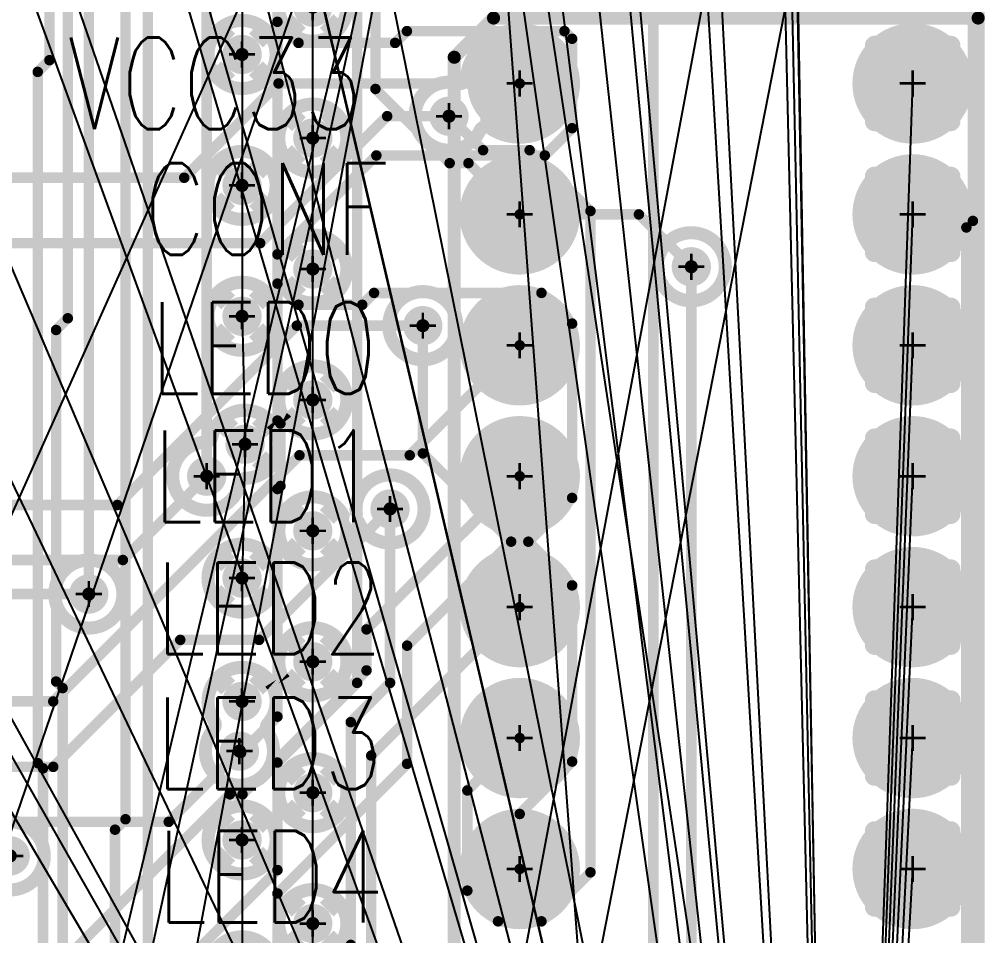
# Model space of a CAD drawing. Extents: x 17995 to 21002, y 17295 to 24095.
# Drawn here: x 19132 to 19869, y 19604 to 20304 of the extents above; entities that cross this region are included whole.
import ezdxf

# ---------------------------------------------------------------- set-up
doc = ezdxf.new("R2010")
doc.units = 0
for name, pattern in [('SIG_0', [2, 1, 1]), ('SIG_1', [2, 1, 1]), ('SIG_100', [2, 1, 1]), ('SIG_52', [2, 1, 1]), ('SIG_53', [2, 1, 1]), ('SIG_54', [2, 1, 1]), ('SIG_57', [2, 1, 1]), ('SIG_58', [2, 1, 1]), ('SIG_59', [2, 1, 1]), ('SIG_60', [2, 1, 1]), ('SIG_66', [2, 1, 1]), ('SIG_67', [2, 1, 1]), ('SIG_71', [2, 1, 1]), ('SIG_73', [2, 1, 1]), ('SIG_74', [2, 1, 1]), ('SIG_75', [2, 1, 1]), ('SIG_81', [2, 1, 1]), ('SIG_82', [2, 1, 1]), ('SIG_83', [2, 1, 1]), ('SIG_85', [2, 1, 1]), ('SIG_86', [2, 1, 1]), ('SIG_87', [2, 1, 1])]:
    doc.linetypes.add(name, pattern=pattern)
for name, color, linetype in [('DRIL_PLTE_THRU_01', 176, 'CONTINUOUS'), ('DRIL_PLTE_THRU_02', 96, 'CONTINUOUS'), ('DRIL_PLTE_THRU_04', 16, 'CONTINUOUS'), ('DRIL_SYMBOL', 183, 'CONTINUOUS'), ('LINK_00', 254, 'CONTINUOUS'), ('PADS_BOT', 1, 'CONTINUOUS'), ('PADS_INNER', 5, 'CONTINUOUS'), ('PADS_TOP', 5, 'CONTINUOUS'), ('PADS_XR_25', 253, 'CONTINUOUS'), ('PART_TOP_2DLINE_26', 254, 'CONTINUOUS'), ('POUR_PADTHERM_02', 3, 'CONTINUOUS'), ('POUR_VIATHERM_02', 3, 'CONTINUOUS'), ('POUR_VOID_02', 3, 'CONTINUOUS'), ('TEXT_26', 254, 'CONTINUOUS'), ('TRACE_01', 5, 'CONTINUOUS'), ('TRACE_04', 1, 'CONTINUOUS'), ('VIAPTS', 254, 'CONTINUOUS')]:
    doc.layers.add(name, color=color, linetype=linetype)
doc.styles.add('W10', font='simplex', dxfattribs={"width": 0.75})

# ---------------------------------------------------------------- blocks, each defined once
blk = doc.blocks.new('POUR_VOID_545')
at = {"layer": 'POUR_VOID_02', "const_width": 10}
blk.add_lwpolyline([(1099, 1665, 1), (1151, 1665, 1)], format="xyb", close=True, dxfattribs=at)
blk = doc.blocks.new('POUR_VOID_540')
at = {"layer": 'POUR_VOID_02', "const_width": 10}
blk.add_lwpolyline([(1159, 1865, 1), (1211, 1865, 1)], format="xyb", close=True, dxfattribs=at)
blk = doc.blocks.new('POUR_VOID_528')
at = {"layer": 'POUR_VOID_02', "const_width": 10}
blk.add_lwpolyline([(1276, 2277.16, 1), (1328, 2277.16, 1)], format="xyb", close=True, dxfattribs=at)
blk = doc.blocks.new('POUR_VOID_527')
at = {"layer": 'POUR_VOID_02', "const_width": 10}
blk.add_lwpolyline([(1276, 2177.16, 1), (1328, 2177.16, 1)], format="xyb", close=True, dxfattribs=at)
blk = doc.blocks.new('POUR_VOID_526')
at = {"layer": 'POUR_VOID_02', "const_width": 10}
blk.add_lwpolyline([(1276, 2077.16, 1), (1328, 2077.16, 1)], format="xyb", close=True, dxfattribs=at)
blk = doc.blocks.new('POUR_VOID_523')
at = {"layer": 'POUR_VOID_02', "const_width": 10}
blk.add_lwpolyline([(1330, 2313.29, 1), (1382, 2313.29, 1)], format="xyb", close=True, dxfattribs=at)
blk = doc.blocks.new('POUR_VOID_522')
at = {"layer": 'POUR_VOID_02', "const_width": 10}
blk.add_lwpolyline([(1330, 2213.29, 1), (1382, 2213.29, 1)], format="xyb", close=True, dxfattribs=at)
blk = doc.blocks.new('POUR_VOID_521')
at = {"layer": 'POUR_VOID_02', "const_width": 10}
blk.add_lwpolyline([(1330, 2113.29, 1), (1382, 2113.29, 1)], format="xyb", close=True, dxfattribs=at)
blk = doc.blocks.new('POUR_VOID_520')
at = {"layer": 'POUR_VOID_02', "const_width": 10}
blk.add_lwpolyline([(1335.46, 1997.34, 0.11115), (1333.77, 1998.74, 0.111149), (1333.17, 2000.85, -24.764098)], format="xyb", close=True, dxfattribs=at)
blk = doc.blocks.new('POUR_VOID_519')
at = {"layer": 'POUR_VOID_02', "const_width": 10}
blk.add_lwpolyline([(1305.14, 1953.46, 0.344129), (1300.42, 1949.52, -2.049381), (1274.15, 1980.99, 0.344129), (1278.87, 1984.93, -0.637094), (1324.83, 1995.39, 0.11115), (1326.52, 1994, 0.111149), (1327.12, 1991.89, -0.558342)], format="xyb", close=True, dxfattribs=at)
blk = doc.blocks.new('POUR_VOID_518')
at = {"layer": 'POUR_VOID_02', "const_width": 10}
blk.add_lwpolyline([(1276, 1877.16, 1), (1328, 1877.16, 1)], format="xyb", close=True, dxfattribs=at)
blk = doc.blocks.new('POUR_VOID_517')
at = {"layer": 'POUR_VOID_02', "const_width": 10}
blk.add_lwpolyline([(1321.66, 1765.99, 0.180261), (1320.44, 1762.71, 0.153235), (1321.34, 1759.86, -2.044006), (1280.34, 1762.01, 0.180261), (1281.56, 1765.29, 0.153235), (1280.66, 1768.14, -1.022568), (1323.98, 1796.89, 0.069674), (1324.88, 1795.83, 0.069677), (1325.31, 1794.52, -0.301736)], format="xyb", close=True, dxfattribs=at)
blk = doc.blocks.new('POUR_VOID_516')
at = {"layer": 'POUR_VOID_02', "const_width": 10}
blk.add_lwpolyline([(1276, 1677.16, 1), (1328, 1677.16, 1)], format="xyb", close=True, dxfattribs=at)
blk = doc.blocks.new('POUR_VOID_515')
at = {"layer": 'POUR_VOID_02', "const_width": 10}
blk.add_lwpolyline([(1383.57, 1921.1, 0.25772), (1381.79, 1916.6, -0.03195), (1382, 1913.29, -9.393841), (1379.7, 1923.99, 0.257718)], format="xyb", close=True, dxfattribs=at)
blk = doc.blocks.new('POUR_VOID_514')
at = {"layer": 'POUR_VOID_02', "const_width": 10}
blk.add_lwpolyline([(1334.02, 1799.4, 0.069674), (1333.12, 1800.46, 0.069677), (1332.69, 1801.78, -38.16952)], format="xyb", close=True, dxfattribs=at)
blk = doc.blocks.new('POUR_VOID_513')
at = {"layer": 'POUR_VOID_02', "const_width": 10}
blk.add_lwpolyline([(1330, 1713.29, 1), (1382, 1713.29, 1)], format="xyb", close=True, dxfattribs=at)
blk = doc.blocks.new('POUR_VOID_512')
at = {"layer": 'POUR_VOID_02', "const_width": 10}
blk.add_lwpolyline([(1367.65, 1590.05, 0.26266), (1364.91, 1585.97, 0.262661), (1360.29, 1587.65, -13.353372)], format="xyb", close=True, dxfattribs=at)
blk = doc.blocks.new('POUR_VOID_482')
at = {"layer": 'POUR_VOID_02', "const_width": 10}
blk.add_lwpolyline([(1490.94, 2221.1, 0.462925), (1483.59, 2219.07, -2.158963), (1466.93, 2255.06, 0.462926), (1473.23, 2259.35, -3.614238)], format="xyb", close=True, dxfattribs=at)
blk = doc.blocks.new('POUR_VOID_481')
at = {"layer": 'POUR_VOID_02', "const_width": 10}
blk.add_lwpolyline([(1473, 2155, 1), (1555, 2155, 1)], format="xyb", close=True, dxfattribs=at)
blk = doc.blocks.new('POUR_VOID_480')
at = {"layer": 'POUR_VOID_02', "const_width": 10}
blk.add_lwpolyline([(1391.3, 1919.3, 0.257718), (1387.43, 1922.19, 0.25772), (1389.21, 1926.69, -0.03195), (1389, 1930, -9.393841)], format="xyb", close=True, dxfattribs=at)
blk = doc.blocks.new('POUR_VOID_479')
at = {"layer": 'POUR_VOID_02', "const_width": 10}
blk.add_lwpolyline([(1401, 1555), (1401, 1555, -0.32568), (1382.97, 1530.25, 0.325682), (1379.5, 1525.49, 0.101469), (1379.9, 1523.52, -0.39672), (1367.65, 1490.05, 0.26266), (1364.91, 1485.97, 0.262661), (1360.29, 1487.65, -0.500264), (1330.18, 1516.38, 0.029767), (1330.22, 1516.97), (1330.22, 1516.97, 0.729486), (1321.15, 1519.88, -0.127171), (1311.17, 1511.52, 0.289338), (1308.32, 1507.01, 0.33626), (1311.97, 1502.19, -1.526777), (1281.84, 1465.26, 0.547418), (1273.45, 1466.05, -0.689391), (1227.01, 1480.37, 0.321957), (1223.31, 1484.88, -1.949659), (1255.95, 1511.68, 0.321957), (1259.65, 1507.17, -0.211851), (1276.07, 1493.94, 0.547418), (1284.46, 1493.16, -0.11648), (1293.78, 1500.64, 0.289338), (1296.63, 1505.15, 0.33626), (1292.98, 1509.96, -0.577118), (1281.81, 1553.58, 0.201713), (1283.32, 1557.16, 0.177157), (1282.14, 1560.38, -2.294418), (1320.19, 1558.58, 0.201713), (1318.68, 1555, 0.177157), (1319.86, 1551.78, -0.208025), (1325.82, 1531.91, 0.029767), (1325.78, 1531.32), (1325.78, 1531.32, 0.729486), (1334.85, 1528.41, -0.161062), (1348.03, 1538.04, 0.325682), (1351.5, 1542.8, 0.101469), (1351.1, 1544.77, -0.39672), (1363.35, 1578.24, 0.26266), (1366.09, 1582.32, 0.262661), (1370.71, 1580.64, -0.463591)], format="xyb", close=True, dxfattribs=at)
blk = doc.blocks.new('POUR_VOID_453')
at = {"layer": 'POUR_VOID_02', "const_width": 10}
blk.add_lwpolyline([(1473, 2055), (1473, 2055, -0.009602), (1473.03, 2056.57, 0.009604), (1473.03, 2056.77, 0.800651), (1463.51, 2058.9, -8.256882), (1465.98, 2071.07, 0.816534), (1475.65, 2069.5, -11.032629)], format="xyb", close=True, dxfattribs=at)
blk = doc.blocks.new('POUR_VOID_452')
at = {"layer": 'POUR_VOID_02', "const_width": 10}
blk.add_lwpolyline([(1473, 1955, 1), (1555, 1955, 1)], format="xyb", close=True, dxfattribs=at)
blk = doc.blocks.new('POUR_VOID_451')
at = {"layer": 'POUR_VOID_02', "const_width": 10}
blk.add_lwpolyline([(1473, 1855, 1), (1555, 1855, 1)], format="xyb", close=True, dxfattribs=at)
blk = doc.blocks.new('POUR_VOID_450')
at = {"layer": 'POUR_VOID_02', "const_width": 10}
blk.add_lwpolyline([(1473, 1755, 1), (1555, 1755, 1)], format="xyb", close=True, dxfattribs=at)
blk = doc.blocks.new('POUR_VOID_449')
at = {"layer": 'POUR_VOID_02', "const_width": 10}
blk.add_lwpolyline([(1473, 1655, 1), (1555, 1655, 1)], format="xyb", close=True, dxfattribs=at)
blk = doc.blocks.new('POUR_VOID_427')
at = {"layer": 'POUR_VOID_02', "const_width": 10}
blk.add_lwpolyline([(1619, 2115, 1), (1671, 2115, 1)], format="xyb", close=True, dxfattribs=at)
blk = doc.blocks.new('POUR_VOID_419')
at = {"layer": 'POUR_VOID_02', "const_width": 10}
blk.add_lwpolyline([(1773, 2255, 1), (1855, 2255, 1)], format="xyb", close=True, dxfattribs=at)
blk = doc.blocks.new('POUR_VOID_418')
at = {"layer": 'POUR_VOID_02', "const_width": 10}
blk.add_lwpolyline([(1773, 2155, 1), (1855, 2155, 1)], format="xyb", close=True, dxfattribs=at)
blk = doc.blocks.new('POUR_VOID_417')
at = {"layer": 'POUR_VOID_02', "const_width": 10}
blk.add_lwpolyline([(1773, 2055, 1), (1855, 2055, 1)], format="xyb", close=True, dxfattribs=at)
blk = doc.blocks.new('POUR_VOID_416')
at = {"layer": 'POUR_VOID_02', "const_width": 10}
blk.add_lwpolyline([(1773, 1955, 1), (1855, 1955, 1)], format="xyb", close=True, dxfattribs=at)
blk = doc.blocks.new('POUR_VOID_415')
at = {"layer": 'POUR_VOID_02', "const_width": 10}
blk.add_lwpolyline([(1773, 1855, 1), (1855, 1855, 1)], format="xyb", close=True, dxfattribs=at)
blk = doc.blocks.new('POUR_VOID_414')
at = {"layer": 'POUR_VOID_02', "const_width": 10}
blk.add_lwpolyline([(1773, 1755, 1), (1855, 1755, 1)], format="xyb", close=True, dxfattribs=at)
blk = doc.blocks.new('POUR_VOID_413')
at = {"layer": 'POUR_VOID_02', "const_width": 10}
blk.add_lwpolyline([(1773, 1655, 1), (1855, 1655, 1)], format="xyb", close=True, dxfattribs=at)
blk = doc.blocks.new('POUR_OUTLINE_404')
for name in ['POUR_VOID_523', 'POUR_VOID_528', 'POUR_VOID_482', 'POUR_VOID_419', 'POUR_VOID_522', 'POUR_VOID_527', 'POUR_VOID_481', 'POUR_VOID_418', 'POUR_VOID_427', 'POUR_VOID_521', 'POUR_VOID_526', 'POUR_VOID_453', 'POUR_VOID_417', 'POUR_VOID_520', 'POUR_VOID_519', 'POUR_VOID_452', 'POUR_VOID_416', 'POUR_VOID_480', 'POUR_VOID_515', 'POUR_VOID_518', 'POUR_VOID_540', 'POUR_VOID_451', 'POUR_VOID_415', 'POUR_VOID_514', 'POUR_VOID_517', 'POUR_VOID_450', 'POUR_VOID_414', 'POUR_VOID_513', 'POUR_VOID_516', 'POUR_VOID_545', 'POUR_VOID_449', 'POUR_VOID_413', 'POUR_VOID_512', 'POUR_VOID_479']:
    blk.add_blockref(name, (0, 0))
blk = doc.blocks.new('POUR_VIATHERM_741')
at = {"layer": 'POUR_VIATHERM_02', "const_width": 15}
for points in [[(1337.62, 2331.68), (1345.39, 2323.9)], [(1374.38, 2331.68), (1366.61, 2323.9)], [(1337.62, 2294.91), (1345.39, 2302.68)], [(1374.38, 2294.91), (1366.61, 2302.68)]]:
    blk.add_lwpolyline(points, dxfattribs=at)
blk = doc.blocks.new('POUR_VIATHERM_742')
at = {"layer": 'POUR_VIATHERM_02', "const_width": 15}
for points in [[(1337.62, 2231.68), (1345.39, 2223.9)], [(1374.38, 2231.68), (1366.61, 2223.9)], [(1337.62, 2194.91), (1345.39, 2202.68)], [(1374.38, 2194.91), (1366.61, 2202.68)]]:
    blk.add_lwpolyline(points, dxfattribs=at)
blk = doc.blocks.new('POUR_VIATHERM_743')
at = {"layer": 'POUR_VIATHERM_02', "const_width": 15}
for points in [[(1337.62, 2131.68), (1345.39, 2123.9)], [(1374.38, 2131.68), (1366.61, 2123.9)], [(1337.62, 2094.91), (1345.39, 2102.68)], [(1374.38, 2094.91), (1366.61, 2102.68)]]:
    blk.add_lwpolyline(points, dxfattribs=at)
blk = doc.blocks.new('POUR_VIATHERM_744')
at = {"layer": 'POUR_VIATHERM_02', "const_width": 15}
for points in [[(1337.62, 2031.68), (1345.39, 2023.9)], [(1374.38, 2031.68), (1366.61, 2023.9)], [(1337.62, 1994.91), (1345.39, 2002.68)], [(1374.38, 1994.91), (1366.61, 2002.68)]]:
    blk.add_lwpolyline(points, dxfattribs=at)
blk = doc.blocks.new('POUR_VIATHERM_745')
at = {"layer": 'POUR_VIATHERM_02', "const_width": 15}
for points in [[(1337.62, 1931.68), (1345.39, 1923.9)], [(1374.38, 1931.68), (1366.61, 1923.9)], [(1337.62, 1894.91), (1345.39, 1902.68)], [(1374.38, 1894.91), (1366.61, 1902.68)]]:
    blk.add_lwpolyline(points, dxfattribs=at)
blk = doc.blocks.new('POUR_VIATHERM_746')
at = {"layer": 'POUR_VIATHERM_02', "const_width": 15}
for points in [[(1337.62, 1831.68), (1345.39, 1823.9)], [(1374.38, 1831.68), (1366.61, 1823.9)], [(1337.62, 1794.91), (1345.39, 1802.68)], [(1374.38, 1794.91), (1366.61, 1802.68)]]:
    blk.add_lwpolyline(points, dxfattribs=at)
blk = doc.blocks.new('POUR_VIATHERM_747')
at = {"layer": 'POUR_VIATHERM_02', "const_width": 15}
for points in [[(1337.62, 1731.68), (1345.39, 1723.9)], [(1374.38, 1731.68), (1366.61, 1723.9)], [(1337.62, 1694.91), (1345.39, 1702.68)], [(1374.38, 1694.91), (1366.61, 1702.68)]]:
    blk.add_lwpolyline(points, dxfattribs=at)
blk = doc.blocks.new('POUR_VIATHERM_748')
at = {"layer": 'POUR_VIATHERM_02', "const_width": 15}
for points in [[(1337.62, 1631.68), (1345.39, 1623.9)], [(1374.38, 1631.68), (1366.61, 1623.9)], [(1337.62, 1594.91), (1345.39, 1602.68)], [(1374.38, 1594.91), (1366.61, 1602.68)]]:
    blk.add_lwpolyline(points, dxfattribs=at)
blk = doc.blocks.new('POUR_VIATHERM_776')
at = {"layer": 'POUR_VIATHERM_02', "const_width": 15}
for points in [[(1283.62, 1695.54), (1291.39, 1687.76)], [(1320.38, 1695.54), (1312.61, 1687.76)], [(1283.62, 1658.77), (1291.39, 1666.55)], [(1320.38, 1658.77), (1312.61, 1666.55)]]:
    blk.add_lwpolyline(points, dxfattribs=at)
blk = doc.blocks.new('POUR_VIATHERM_777')
at = {"layer": 'POUR_VIATHERM_02', "const_width": 15}
for points in [[(1283.62, 1801.38), (1291.39, 1793.61)], [(1320.38, 1801.38), (1312.61, 1793.61)]]:
    blk.add_lwpolyline(points, dxfattribs=at)
blk = doc.blocks.new('POUR_VIATHERM_778')
at = {"layer": 'POUR_VIATHERM_02', "const_width": 15}
for points in [[(1283.62, 1895.54), (1291.39, 1887.76)], [(1320.38, 1895.54), (1312.61, 1887.76)], [(1283.62, 1858.77), (1291.39, 1866.55)], [(1320.38, 1858.77), (1312.61, 1866.55)]]:
    blk.add_lwpolyline(points, dxfattribs=at)
blk = doc.blocks.new('POUR_VIATHERM_779')
at = {"layer": 'POUR_VIATHERM_02', "const_width": 15}
for points in [[(1285.91, 1997.83), (1293.68, 1990.06)], [(1322.68, 1997.83), (1314.9, 1990.06)], [(1322.68, 1961.06), (1314.9, 1968.84)]]:
    blk.add_lwpolyline(points, dxfattribs=at)
blk = doc.blocks.new('POUR_VIATHERM_780')
at = {"layer": 'POUR_VIATHERM_02', "const_width": 15}
for points in [[(1283.62, 2095.54), (1291.39, 2087.76)], [(1320.38, 2095.54), (1312.61, 2087.76)], [(1283.62, 2058.77), (1291.39, 2066.55)], [(1320.38, 2058.77), (1312.61, 2066.55)]]:
    blk.add_lwpolyline(points, dxfattribs=at)
blk = doc.blocks.new('POUR_VIATHERM_781')
at = {"layer": 'POUR_VIATHERM_02', "const_width": 15}
for points in [[(1283.62, 2195.54), (1291.39, 2187.76)], [(1320.38, 2195.54), (1312.61, 2187.76)], [(1283.62, 2158.77), (1291.39, 2166.55)], [(1320.38, 2158.77), (1312.61, 2166.55)]]:
    blk.add_lwpolyline(points, dxfattribs=at)
blk = doc.blocks.new('POUR_VIATHERM_782')
at = {"layer": 'POUR_VIATHERM_02', "const_width": 15}
for points in [[(1283.62, 2295.54), (1291.39, 2287.76)], [(1320.38, 2295.54), (1312.61, 2287.76)], [(1283.62, 2258.77), (1291.39, 2266.55)], [(1320.38, 2258.77), (1312.61, 2266.55)]]:
    blk.add_lwpolyline(points, dxfattribs=at)
blk = doc.blocks.new('POUR_PADTHERM_816')
at = {"layer": 'POUR_PADTHERM_02', "const_width": 7.5}
for points in [[(1782.36, 2281.34), (1790.14, 2273.56, 1), (1795.44, 2278.86), (1787.66, 2286.64, 1), (1782.36, 2281.34)], [(1840.34, 2286.64), (1832.56, 2278.86, 1), (1837.86, 2273.56), (1845.64, 2281.34, 1), (1840.34, 2286.64)], [(1787.66, 2223.36), (1795.44, 2231.14, 1), (1790.14, 2236.44), (1782.36, 2228.66, 1), (1787.66, 2223.36)], [(1845.64, 2228.66), (1837.86, 2236.44, 1), (1832.56, 2231.14), (1840.34, 2223.36, 1), (1845.64, 2228.66)]]:
    blk.add_lwpolyline(points, format="xyb", dxfattribs=at)
blk = doc.blocks.new('POUR_PADTHERM_817')
at = {"layer": 'POUR_PADTHERM_02', "const_width": 7.5}
for points in [[(1782.36, 2181.34), (1790.14, 2173.56, 1), (1795.44, 2178.86), (1787.66, 2186.64, 1), (1782.36, 2181.34)], [(1840.34, 2186.64), (1832.56, 2178.86, 1), (1837.86, 2173.56), (1845.64, 2181.34, 1), (1840.34, 2186.64)], [(1787.66, 2123.36), (1795.44, 2131.14, 1), (1790.14, 2136.44), (1782.36, 2128.66, 1), (1787.66, 2123.36)], [(1845.64, 2128.66), (1837.86, 2136.44, 1), (1832.56, 2131.14), (1840.34, 2123.36, 1), (1845.64, 2128.66)]]:
    blk.add_lwpolyline(points, format="xyb", dxfattribs=at)
blk = doc.blocks.new('POUR_PADTHERM_818')
at = {"layer": 'POUR_PADTHERM_02', "const_width": 7.5}
for points in [[(1782.36, 2081.34), (1790.14, 2073.56, 1), (1795.44, 2078.86), (1787.66, 2086.64, 1), (1782.36, 2081.34)], [(1840.34, 2086.64), (1832.56, 2078.86, 1), (1837.86, 2073.56), (1845.64, 2081.34, 1), (1840.34, 2086.64)], [(1787.66, 2023.36), (1795.44, 2031.14, 1), (1790.14, 2036.44), (1782.36, 2028.66, 1), (1787.66, 2023.36)], [(1845.64, 2028.66), (1837.86, 2036.44, 1), (1832.56, 2031.14), (1840.34, 2023.36, 1), (1845.64, 2028.66)]]:
    blk.add_lwpolyline(points, format="xyb", dxfattribs=at)
blk = doc.blocks.new('POUR_PADTHERM_819')
at = {"layer": 'POUR_PADTHERM_02', "const_width": 7.5}
for points in [[(1782.36, 1981.34), (1790.14, 1973.56, 1), (1795.44, 1978.86), (1787.66, 1986.64, 1), (1782.36, 1981.34)], [(1840.34, 1986.64), (1832.56, 1978.86, 1), (1837.86, 1973.56), (1845.64, 1981.34, 1), (1840.34, 1986.64)], [(1787.66, 1923.36), (1795.44, 1931.14, 1), (1790.14, 1936.44), (1782.36, 1928.66, 1), (1787.66, 1923.36)], [(1845.64, 1928.66), (1837.86, 1936.44, 1), (1832.56, 1931.14), (1840.34, 1923.36, 1), (1845.64, 1928.66)]]:
    blk.add_lwpolyline(points, format="xyb", dxfattribs=at)
blk = doc.blocks.new('POUR_PADTHERM_820')
at = {"layer": 'POUR_PADTHERM_02', "const_width": 7.5}
for points in [[(1782.36, 1881.34), (1790.14, 1873.56, 1), (1795.44, 1878.86), (1787.66, 1886.64, 1), (1782.36, 1881.34)], [(1840.34, 1886.64), (1832.56, 1878.86, 1), (1837.86, 1873.56), (1845.64, 1881.34, 1), (1840.34, 1886.64)], [(1787.66, 1823.36), (1795.44, 1831.14, 1), (1790.14, 1836.44), (1782.36, 1828.66, 1), (1787.66, 1823.36)], [(1845.64, 1828.66), (1837.86, 1836.44, 1), (1832.56, 1831.14), (1840.34, 1823.36, 1), (1845.64, 1828.66)]]:
    blk.add_lwpolyline(points, format="xyb", dxfattribs=at)
blk = doc.blocks.new('POUR_PADTHERM_821')
at = {"layer": 'POUR_PADTHERM_02', "const_width": 7.5}
for points in [[(1782.36, 1781.34), (1790.14, 1773.56, 1), (1795.44, 1778.86), (1787.66, 1786.64, 1), (1782.36, 1781.34)], [(1840.34, 1786.64), (1832.56, 1778.86, 1), (1837.86, 1773.56), (1845.64, 1781.34, 1), (1840.34, 1786.64)], [(1787.66, 1723.36), (1795.44, 1731.14, 1), (1790.14, 1736.44), (1782.36, 1728.66, 1), (1787.66, 1723.36)], [(1845.64, 1728.66), (1837.86, 1736.44, 1), (1832.56, 1731.14), (1840.34, 1723.36, 1), (1845.64, 1728.66)]]:
    blk.add_lwpolyline(points, format="xyb", dxfattribs=at)
blk = doc.blocks.new('POUR_PADTHERM_822')
at = {"layer": 'POUR_PADTHERM_02', "const_width": 7.5}
for points in [[(1782.36, 1681.34), (1790.14, 1673.56, 1), (1795.44, 1678.86), (1787.66, 1686.64, 1), (1782.36, 1681.34)], [(1840.34, 1686.64), (1832.56, 1678.86, 1), (1837.86, 1673.56), (1845.64, 1681.34, 1), (1840.34, 1686.64)], [(1787.66, 1623.36), (1795.44, 1631.14, 1), (1790.14, 1636.44), (1782.36, 1628.66, 1), (1787.66, 1623.36)], [(1845.64, 1628.66), (1837.86, 1636.44, 1), (1832.56, 1631.14), (1840.34, 1623.36, 1), (1845.64, 1628.66)]]:
    blk.add_lwpolyline(points, format="xyb", dxfattribs=at)
blk = doc.blocks.new('POUR_HEADER_0')
for name in ['POUR_OUTLINE_404', 'POUR_VIATHERM_741', 'POUR_VIATHERM_782', 'POUR_PADTHERM_816', 'POUR_VIATHERM_742', 'POUR_VIATHERM_781', 'POUR_PADTHERM_817', 'POUR_VIATHERM_743', 'POUR_VIATHERM_780', 'POUR_PADTHERM_818', 'POUR_VIATHERM_744', 'POUR_VIATHERM_779', 'POUR_PADTHERM_819', 'POUR_VIATHERM_745', 'POUR_VIATHERM_778', 'POUR_PADTHERM_820', 'POUR_VIATHERM_746', 'POUR_VIATHERM_777', 'POUR_PADTHERM_821', 'POUR_VIATHERM_747', 'POUR_VIATHERM_776', 'POUR_PADTHERM_822', 'POUR_VIATHERM_748']:
    blk.add_blockref(name, (-20, -5683))
blk = doc.blocks.new('SMOOTH_10')
at = {"const_width": 5}
blk.add_lwpolyline([(-2.5, 0, 1), (2.5, 0, 1)], format="xyb", close=True, dxfattribs=at)
blk = doc.blocks.new('PART_BODY_TOP_8')
at = {"layer": 'PART_TOP_2DLINE_26', "const_width": 10}
blk.add_lwpolyline([(0, 400), (0, 30), (30, 0), (1000, 0), (1000, 400)], close=True, dxfattribs=at)
at = {"layer": 'PART_TOP_2DLINE_26'}
for p in [(0, 400), (0, 30), (30, 0)]:
    blk.add_blockref('SMOOTH_10', p, dxfattribs=at)
blk = doc.blocks.new('DRIL_SYMBOL_35')
at = {"layer": 'DRIL_SYMBOL', "const_width": 2}
for points in [[(0, -10), (0, 10)], [(-10, 0), (10, 0)]]:
    blk.add_lwpolyline(points, dxfattribs=at)
blk = doc.blocks.new('DRIL_HOLE_35')
at = {"const_width": 17.5}
blk.add_lwpolyline([(-8.75, 0, 1), (8.75, 0, 1)], format="xyb", close=True, dxfattribs=at)
blk.add_blockref('DRIL_SYMBOL_35', (0, 0))
blk = doc.blocks.new('PAD_2')
at = {"const_width": 30}
blk.add_lwpolyline([(0, -15, 1), (0, 15, 1)], format="xyb", close=True, dxfattribs=at)
blk = doc.blocks.new('PAD_3')
at = {"const_width": 60}
blk.add_lwpolyline([(-30, 0), (30, 0)], dxfattribs=at)
blk = doc.blocks.new('PAD_9')
at = {"const_width": 40}
blk.add_lwpolyline([(0, -20, 1), (0, 20, 1)], format="xyb", close=True, dxfattribs=at)
blk = doc.blocks.new('STK_TOP_8')
at = {"layer": 'DRIL_PLTE_THRU_01'}
blk.add_blockref('DRIL_HOLE_35', (0, 0), dxfattribs=at)
at = {"layer": 'DRIL_PLTE_THRU_02'}
blk.add_blockref('DRIL_HOLE_35', (0, 0), dxfattribs=at)
at = {"layer": 'DRIL_PLTE_THRU_04'}
blk.add_blockref('DRIL_HOLE_35', (0, 0), dxfattribs=at)
at = {"layer": 'PADS_BOT'}
blk.add_blockref('PAD_3', (0, 0), dxfattribs=at)
at = {"layer": 'PADS_INNER'}
blk.add_blockref('PAD_2', (0, 0), dxfattribs=at)
at = {"layer": 'PADS_TOP'}
blk.add_blockref('PAD_3', (0, 0), dxfattribs=at)
at = {"layer": 'PADS_XR_25'}
blk.add_blockref('PAD_9', (0, 0), dxfattribs=at)
blk = doc.blocks.new('STK_TOP_7')
at = {"layer": 'DRIL_PLTE_THRU_01'}
blk.add_blockref('DRIL_HOLE_35', (0, 0), dxfattribs=at)
at = {"layer": 'DRIL_PLTE_THRU_02'}
blk.add_blockref('DRIL_HOLE_35', (0, 0), dxfattribs=at)
at = {"layer": 'DRIL_PLTE_THRU_04'}
blk.add_blockref('DRIL_HOLE_35', (0, 0), dxfattribs=at)
at = {"layer": 'PADS_BOT'}
blk.add_blockref('PAD_2', (0, 0), dxfattribs=at)
at = {"layer": 'PADS_INNER'}
blk.add_blockref('PAD_2', (0, 0), dxfattribs=at)
at = {"layer": 'PADS_TOP'}
blk.add_blockref('PAD_2', (0, 0), dxfattribs=at)
at = {"layer": 'PADS_XR_25'}
blk.add_blockref('PAD_9', (0, 0), dxfattribs=at)
blk = doc.blocks.new('SYM_TOP_10')
for name, p in [('PART_BODY_TOP_8', (0, 0)), ('STK_TOP_7', (50, 350)), ('STK_TOP_7', (150, 350)), ('STK_TOP_7', (250, 350)), ('STK_TOP_7', (350, 350)), ('STK_TOP_7', (450, 350)), ('STK_TOP_7', (550, 350)), ('STK_TOP_7', (650, 350)), ('STK_TOP_8', (50, 50)), ('STK_TOP_7', (150, 50)), ('STK_TOP_7', (250, 50)), ('STK_TOP_7', (350, 50)), ('STK_TOP_7', (450, 50)), ('STK_TOP_7', (550, 50)), ('STK_TOP_7', (650, 50))]:
    blk.add_blockref(name, p)
blk = doc.blocks.new('PART_TOP_25')
blk.add_blockref('SYM_TOP_10', (0, 0))
blk = doc.blocks.new('SMOOTH_8')
at = {"const_width": 4}
blk.add_lwpolyline([(-2, 0, 1), (2, 0, 1)], format="xyb", close=True, dxfattribs=at)
blk = doc.blocks.new('TRACE_736')
at = {"layer": 'TRACE_01', "linetype": 'SIG_0', "const_width": 8}
blk.add_lwpolyline([(19329, 19636.29), (19329, 19496.7), (19331.96, 19493.75)], dxfattribs=at)
at = {"layer": 'TRACE_01'}
for p in [(19329, 19636.29), (19329, 19496.7), (19331.96, 19493.75)]:
    blk.add_blockref('SMOOTH_8', p, dxfattribs=at)
blk = doc.blocks.new('TRACE_734')
at = {"layer": 'TRACE_01', "linetype": 'SIG_0', "const_width": 8}
blk.add_lwpolyline([(19329, 19636.29), (19428, 19735.29), (19428, 19825.57), (19507.43, 19905), (19520.57, 19905), (19554, 19938.43), (19554, 20071.57)], dxfattribs=at)
at = {"layer": 'TRACE_01'}
for p in [(19554, 20071.57), (19554, 19938.43), (19507.43, 19905), (19520.57, 19905), (19428, 19825.57), (19428, 19735.29), (19329, 19636.29)]:
    blk.add_blockref('SMOOTH_8', p, dxfattribs=at)
blk = doc.blocks.new('TRACE_732')
at = {"layer": 'TRACE_01', "linetype": 'SIG_0', "const_width": 8}
blk.add_lwpolyline([(19329, 20124.47), (19329, 20102.11), (19345.11, 20086), (19393.77, 20086), (19402.77, 20095), (19530.57, 20095), (19554, 20071.57)], dxfattribs=at)
at = {"layer": 'TRACE_01'}
for p in [(19329, 20124.47), (19329, 20102.11), (19402.77, 20095), (19530.57, 20095), (19345.11, 20086), (19393.77, 20086), (19554, 20071.57)]:
    blk.add_blockref('SMOOTH_8', p, dxfattribs=at)
blk = doc.blocks.new('TRACE_730')
at = {"layer": 'TRACE_01', "linetype": 'SIG_0', "const_width": 8}
blk.add_lwpolyline([(19329, 20124.47), (19404.53, 20200), (19533.14, 20200), (19554, 20220.86), (19554, 20289.14)], dxfattribs=at)
at = {"layer": 'TRACE_01'}
for p in [(19554, 20289.14), (19554, 20220.86), (19404.53, 20200), (19533.14, 20200), (19329, 20124.47)]:
    blk.add_blockref('SMOOTH_8', p, dxfattribs=at)
blk = doc.blocks.new('TRACE_728')
at = {"layer": 'TRACE_01', "linetype": 'SIG_0', "const_width": 8}
blk.add_lwpolyline([(19329, 20324.47), (19329, 20302.11), (19345.11, 20286), (19418.88, 20286), (19427.88, 20295), (19548.14, 20295), (19554, 20289.14)], dxfattribs=at)
at = {"layer": 'TRACE_01'}
for p in [(19329, 20324.47), (19329, 20302.11), (19427.88, 20295), (19548.14, 20295), (19554, 20289.14), (19345.11, 20286), (19418.88, 20286)]:
    blk.add_blockref('SMOOTH_8', p, dxfattribs=at)
blk = doc.blocks.new('TRACE_250')
at = {"layer": 'TRACE_01', "linetype": 'SIG_52', "const_width": 8}
blk.add_lwpolyline([(18770, 20134), (18834, 20134), (18883, 20183), (19257.84, 20183), (19329.84, 20255), (19514, 20255)], dxfattribs=at)
at = {"layer": 'TRACE_01'}
for p in [(19329.84, 20255), (19514, 20255), (18883, 20183), (19257.84, 20183), (18770, 20134), (18834, 20134)]:
    blk.add_blockref('SMOOTH_8', p, dxfattribs=at)
blk = doc.blocks.new('TRACE_268')
at = {"layer": 'TRACE_01', "linetype": 'SIG_53', "const_width": 8}
blk.add_lwpolyline([(18770, 19734), (18834, 19734), (18883, 19783), (19157.84, 19783), (19345.84, 19971), (19430, 19971), (19514, 20055)], dxfattribs=at)
at = {"layer": 'TRACE_01'}
for p in [(19514, 20055), (19345.84, 19971), (19430, 19971), (18883, 19783), (19157.84, 19783), (18770, 19734), (18834, 19734)]:
    blk.add_blockref('SMOOTH_8', p, dxfattribs=at)
blk = doc.blocks.new('TRACE_270')
at = {"layer": 'TRACE_01', "linetype": 'SIG_54', "const_width": 8}
blk.add_lwpolyline([(18770, 19534), (18834, 19534), (18883, 19583), (19163.73, 19583), (19292.73, 19712), (19302.36, 19712), (19397, 19806.64), (19397, 19838), (19514, 19955)], dxfattribs=at)
at = {"layer": 'TRACE_01'}
for p in [(19514, 19955), (19397, 19838), (19397, 19806.64), (19292.73, 19712), (19302.36, 19712), (18883, 19583), (19163.73, 19583), (18770, 19534), (18834, 19534)]:
    blk.add_blockref('SMOOTH_8', p, dxfattribs=at)
blk = doc.blocks.new('TRACE_1110')
at = {"layer": 'TRACE_04', "linetype": 'SIG_57', "const_width": 8}
blk.add_lwpolyline([(19375, 19555), (19375, 19587), (19385, 19597), (19385, 19767.14), (19415, 19797.14), (19415, 19930)], dxfattribs=at)
at = {"layer": 'TRACE_04'}
for p in [(19415, 19930), (19415, 19797.14), (19385, 19767.14), (19385, 19597), (19375, 19587), (19375, 19555)]:
    blk.add_blockref('SMOOTH_8', p, dxfattribs=at)
blk = doc.blocks.new('TRACE_606')
at = {"layer": 'TRACE_01', "linetype": 'SIG_57', "const_width": 8}
blk.add_lwpolyline([(18913, 19733), (19157.84, 19733), (19254.84, 19830), (19315, 19830), (19415, 19930)], dxfattribs=at)
at = {"layer": 'TRACE_01'}
for p in [(19415, 19930), (19254.84, 19830), (19315, 19830), (18913, 19733), (19157.84, 19733)]:
    blk.add_blockref('SMOOTH_8', p, dxfattribs=at)
blk = doc.blocks.new('TRACE_906')
at = {"layer": 'TRACE_04', "linetype": 'SIG_58', "const_width": 8}
blk.add_lwpolyline([(19554, 19737), (19554, 19871.57), (19520.57, 19905), (19507.43, 19905), (19440, 19972.43), (19440, 20070)], dxfattribs=at)
at = {"layer": 'TRACE_04'}
for p in [(19440, 20070), (19440, 19972.43), (19507.43, 19905), (19520.57, 19905), (19554, 19871.57), (19554, 19737)]:
    blk.add_blockref('SMOOTH_8', p, dxfattribs=at)
blk = doc.blocks.new('TRACE_486')
at = {"layer": 'TRACE_01', "linetype": 'SIG_58', "const_width": 8}
blk.add_lwpolyline([(18913, 19933), (19206.84, 19933), (19343.84, 20070), (19440, 20070)], dxfattribs=at)
at = {"layer": 'TRACE_01'}
for p in [(19343.84, 20070), (19440, 20070), (18913, 19933), (19206.84, 19933)]:
    blk.add_blockref('SMOOTH_8', p, dxfattribs=at)
blk = doc.blocks.new('TRACE_908')
at = {"layer": 'TRACE_04', "linetype": 'SIG_58', "const_width": 8}
blk.add_lwpolyline([(19514, 19655), (19514, 19697), (19554, 19737)], dxfattribs=at)
at = {"layer": 'TRACE_04'}
for p in [(19554, 19737), (19514, 19697), (19514, 19655)]:
    blk.add_blockref('SMOOTH_8', p, dxfattribs=at)
blk = doc.blocks.new('TRACE_914')
at = {"layer": 'TRACE_04', "linetype": 'SIG_59', "const_width": 8}
blk.add_lwpolyline([(19497.43, 19615), (19474, 19638.43), (19474, 19715)], dxfattribs=at)
at = {"layer": 'TRACE_04'}
for p in [(19474, 19715), (19474, 19638.43), (19497.43, 19615)]:
    blk.add_blockref('SMOOTH_8', p, dxfattribs=at)
blk = doc.blocks.new('TRACE_912')
at = {"layer": 'TRACE_04', "linetype": 'SIG_59', "const_width": 8}
blk.add_lwpolyline([(19497.43, 19615), (19530.57, 19615), (19568, 19652.43)], dxfattribs=at)
at = {"layer": 'TRACE_04'}
for p in [(19568, 19652.43), (19497.43, 19615), (19530.57, 19615)]:
    blk.add_blockref('SMOOTH_8', p, dxfattribs=at)
blk = doc.blocks.new('TRACE_916')
at = {"layer": 'TRACE_04', "linetype": 'SIG_59', "const_width": 8}
blk.add_lwpolyline([(19474, 19715), (19514, 19755)], dxfattribs=at)
at = {"layer": 'TRACE_04'}
for p in [(19514, 19755), (19474, 19715)]:
    blk.add_blockref('SMOOTH_8', p, dxfattribs=at)
blk = doc.blocks.new('TRACE_910')
at = {"layer": 'TRACE_04', "linetype": 'SIG_59', "const_width": 8}
blk.add_lwpolyline([(19568, 19652.43), (19568, 20157.57), (19521.57, 20204), (19486, 20204), (19460, 20230)], dxfattribs=at)
at = {"layer": 'TRACE_04'}
for p in [(19460, 20230), (19486, 20204), (19521.57, 20204), (19568, 20157.57), (19568, 19652.43)]:
    blk.add_blockref('SMOOTH_8', p, dxfattribs=at)
blk = doc.blocks.new('TRACE_488')
at = {"layer": 'TRACE_01', "linetype": 'SIG_59', "const_width": 8}
blk.add_lwpolyline([(18913, 20133), (19315.81, 20133), (19412.81, 20230), (19460, 20230)], dxfattribs=at)
at = {"layer": 'TRACE_01'}
for p in [(19412.81, 20230), (19460, 20230), (18913, 20133), (19315.81, 20133)]:
    blk.add_blockref('SMOOTH_8', p, dxfattribs=at)
blk = doc.blocks.new('TRACE_846')
at = {"layer": 'TRACE_04', "linetype": 'SIG_60', "const_width": 8}
blk.add_lwpolyline([(19410, 19222), (19400.6, 19231.4), (19400.6, 19741.6)], dxfattribs=at)
at = {"layer": 'TRACE_04'}
for p in [(19400.6, 19741.6), (19400.6, 19231.4), (19410, 19222)]:
    blk.add_blockref('SMOOTH_8', p, dxfattribs=at)
blk = doc.blocks.new('TRACE_848')
at = {"layer": 'TRACE_04', "linetype": 'SIG_60', "const_width": 8}
blk.add_lwpolyline([(19400.6, 19741.6), (19514, 19855)], dxfattribs=at)
at = {"layer": 'TRACE_04'}
for p in [(19514, 19855), (19400.6, 19741.6)]:
    blk.add_blockref('SMOOTH_8', p, dxfattribs=at)
blk = doc.blocks.new('TRACE_1294')
at = {"layer": 'TRACE_04', "linetype": 'SIG_67', "const_width": 8}
blk.add_lwpolyline([(19645, 18295), (19645, 20115)], dxfattribs=at)
at = {"layer": 'TRACE_04'}
blk.add_blockref('SMOOTH_8', (19645, 20115), dxfattribs=at)
blk = doc.blocks.new('TRACE_1060')
at = {"layer": 'TRACE_04', "linetype": 'SIG_67', "const_width": 8}
blk.add_lwpolyline([(19514, 20155), (19474.86, 20194.14), (19460.5, 20194.14), (19403.85, 20250.8), (19403.85, 20909), (19380, 20932.85), (19380, 21335)], dxfattribs=at)
at = {"layer": 'TRACE_04'}
for p in [(19403.85, 20250.8), (19460.5, 20194.14), (19474.86, 20194.14), (19514, 20155)]:
    blk.add_blockref('SMOOTH_8', p, dxfattribs=at)
blk = doc.blocks.new('TRACE_652')
at = {"layer": 'TRACE_01', "linetype": 'SIG_67', "const_width": 8}
blk.add_lwpolyline([(19514, 20155), (19605, 20155), (19645, 20115)], dxfattribs=at)
at = {"layer": 'TRACE_01'}
for p in [(19514, 20155), (19605, 20155), (19645, 20115)]:
    blk.add_blockref('SMOOTH_8', p, dxfattribs=at)
blk = doc.blocks.new('TRACE_1290')
at = {"layer": 'TRACE_04', "linetype": 'SIG_71', "const_width": 8}
blk.add_lwpolyline([(19855, 17750), (19855, 20145), (19860, 20150), (19860, 22545)], dxfattribs=at)
at = {"layer": 'TRACE_04'}
for p in [(19860, 20150), (19855, 20145)]:
    blk.add_blockref('SMOOTH_8', p, dxfattribs=at)
blk = doc.blocks.new('TRACE_0')
at = {"layer": 'TRACE_04', "linetype": 'SIG_73', "const_width": 8}
blk.add_lwpolyline([(19205, 19685), (19213, 19693), (19213, 20662.93), (19260, 20709.93), (19260, 21645)], dxfattribs=at)
at = {"layer": 'TRACE_04'}
for p in [(19213, 19693), (19205, 19685)]:
    blk.add_blockref('SMOOTH_8', p, dxfattribs=at)
blk = doc.blocks.new('TRACE_904')
at = {"layer": 'TRACE_04', "linetype": 'SIG_73', "const_width": 8}
blk.add_lwpolyline([(19215, 18640), (19215, 19077), (19205, 19087), (19205, 19685)], dxfattribs=at)
at = {"layer": 'TRACE_04'}
blk.add_blockref('SMOOTH_8', (19205, 19685), dxfattribs=at)
blk = doc.blocks.new('TRACE_1388')
at = {"layer": 'TRACE_04', "linetype": 'SIG_74', "const_width": 8}
blk.add_lwpolyline([(19160, 20066.71), (19168.94, 20075.65), (19168.94, 20734.65)], dxfattribs=at)
at = {"layer": 'TRACE_04'}
for p in [(19168.94, 20734.65), (19168.94, 20075.65), (19160, 20066.71)]:
    blk.add_blockref('SMOOTH_8', p, dxfattribs=at)
blk = doc.blocks.new('TRACE_880')
at = {"layer": 'TRACE_04', "linetype": 'SIG_74', "const_width": 8}
blk.add_lwpolyline([(19165, 18585), (19165, 19793.14), (19160, 19798.14), (19160, 20066.71)], dxfattribs=at)
at = {"layer": 'TRACE_04'}
for p in [(19160, 20066.71), (19160, 19798.14), (19165, 19793.14)]:
    blk.add_blockref('SMOOTH_8', p, dxfattribs=at)
blk = doc.blocks.new('TRACE_1382')
at = {"layer": 'TRACE_04', "linetype": 'SIG_75', "const_width": 8}
blk.add_lwpolyline([(19146, 20263.86), (19154.94, 20272.8), (19154.94, 20728.81)], dxfattribs=at)
at = {"layer": 'TRACE_04'}
for p in [(19154.94, 20728.81), (19154.94, 20272.8), (19146, 20263.86)]:
    blk.add_blockref('SMOOTH_8', p, dxfattribs=at)
blk = doc.blocks.new('TRACE_1194')
at = {"layer": 'TRACE_04', "linetype": 'SIG_75', "const_width": 8}
blk.add_lwpolyline([(19150, 19731.84), (19146, 19735.84), (19146, 20263.86)], dxfattribs=at)
at = {"layer": 'TRACE_04'}
for p in [(19146, 20263.86), (19146, 19735.84), (19150, 19731.84)]:
    blk.add_blockref('SMOOTH_8', p, dxfattribs=at)
blk = doc.blocks.new('TRACE_884')
at = {"layer": 'TRACE_04', "linetype": 'SIG_75', "const_width": 8}
blk.add_lwpolyline([(19140, 18460), (19140, 19120), (19150, 19130), (19150, 19731.84)], dxfattribs=at)
at = {"layer": 'TRACE_04'}
blk.add_blockref('SMOOTH_8', (19150, 19731.84), dxfattribs=at)
blk = doc.blocks.new('TRACE_946')
at = {"layer": 'TRACE_04', "linetype": 'SIG_81', "const_width": 8}
blk.add_lwpolyline([(19275, 19955), (19275, 20668.04), (19309, 20702.04), (19309, 20810.16), (19313.09, 20835.16)], dxfattribs=at)
at = {"layer": 'TRACE_04'}
blk.add_blockref('SMOOTH_8', (19275, 19955), dxfattribs=at)
blk = doc.blocks.new('TRACE_512')
at = {"layer": 'TRACE_01', "linetype": 'SIG_81', "const_width": 8}
blk.add_lwpolyline([(18770, 19834), (18834, 19834), (18891, 19891), (19211, 19891), (19275, 19955)], dxfattribs=at)
at = {"layer": 'TRACE_01'}
for p in [(19275, 19955), (18891, 19891), (19211, 19891), (18770, 19834), (18834, 19834)]:
    blk.add_blockref('SMOOTH_8', p, dxfattribs=at)
blk = doc.blocks.new('TRACE_986')
at = {"layer": 'TRACE_04', "linetype": 'SIG_82', "const_width": 8}
blk.add_lwpolyline([(19301.32, 19743.68), (19329, 19771.36), (19329, 19945.22), (19331.29, 19947.52), (19331.29, 19995.22)], dxfattribs=at)
at = {"layer": 'TRACE_04'}
for p in [(19331.29, 19995.22), (19329, 19945.22), (19331.29, 19947.52), (19329, 19771.36), (19301.32, 19743.68)]:
    blk.add_blockref('SMOOTH_8', p, dxfattribs=at)
blk = doc.blocks.new('TRACE_984')
at = {"layer": 'TRACE_04', "linetype": 'SIG_82', "const_width": 8}
blk.add_lwpolyline([(19301.32, 19743.68), (19300, 19745)], dxfattribs=at)
at = {"layer": 'TRACE_04'}
for p in [(19300, 19745), (19301.32, 19743.68)]:
    blk.add_blockref('SMOOTH_8', p, dxfattribs=at)
blk = doc.blocks.new('TRACE_988')
at = {"layer": 'TRACE_04', "linetype": 'SIG_82', "const_width": 8}
blk.add_lwpolyline([(19331.29, 19995.22), (19329, 19997.52), (19329, 20509.19), (19295.1, 20543.09), (19295.1, 20663.1)], dxfattribs=at)
at = {"layer": 'TRACE_04'}
for p in [(19295.1, 20663.1), (19295.1, 20543.09), (19329, 20509.19), (19329, 19997.52), (19331.29, 19995.22)]:
    blk.add_blockref('SMOOTH_8', p, dxfattribs=at)
blk = doc.blocks.new('TRACE_540')
at = {"layer": 'TRACE_01', "linetype": 'SIG_82', "const_width": 8}
blk.add_lwpolyline([(18770, 19634), (18833.72, 19634), (18890.72, 19691), (19246, 19691), (19300, 19745)], dxfattribs=at)
at = {"layer": 'TRACE_01'}
for p in [(19300, 19745), (18890.72, 19691), (19246, 19691), (18770, 19634), (18833.72, 19634)]:
    blk.add_blockref('SMOOTH_8', p, dxfattribs=at)
blk = doc.blocks.new('TRACE_1028')
at = {"layer": 'TRACE_04', "linetype": 'SIG_83', "const_width": 8}
blk.add_lwpolyline([(19252.96, 19482.04), (19256, 19482.04), (19256, 19581.16), (19329, 19654.16), (19329, 19736.29), (19389.85, 19797.14), (19389.85, 20639.15)], dxfattribs=at)
at = {"layer": 'TRACE_04'}
for p in [(19389.85, 19797.14), (19329, 19736.29), (19329, 19654.16)]:
    blk.add_blockref('SMOOTH_8', p, dxfattribs=at)
blk = doc.blocks.new('TRACE_972')
at = {"layer": 'TRACE_04', "linetype": 'SIG_85', "const_width": 8}
blk.add_lwpolyline([(19185, 19865), (19185, 20738.43), (19172, 20751.43), (19172, 20892)], dxfattribs=at)
at = {"layer": 'TRACE_04'}
blk.add_blockref('SMOOTH_8', (19185, 19865), dxfattribs=at)
blk = doc.blocks.new('TRACE_530')
at = {"layer": 'TRACE_01', "linetype": 'SIG_85', "const_width": 8}
blk.add_lwpolyline([(18913, 19833), (19041, 19833), (19073, 19865), (19185, 19865)], dxfattribs=at)
at = {"layer": 'TRACE_01'}
for p in [(19073, 19865), (19185, 19865), (18913, 19833), (19041, 19833)]:
    blk.add_blockref('SMOOTH_8', p, dxfattribs=at)
blk = doc.blocks.new('TRACE_1198')
at = {"layer": 'TRACE_04', "linetype": 'SIG_87', "const_width": 8}
blk.add_lwpolyline([(19230, 19510), (19230, 20650.04), (19282, 20702.04), (19282, 20952), (19335, 21005)], dxfattribs=at)
blk = doc.blocks.new('TRACE_1216')
at = {"layer": 'TRACE_04', "linetype": 'SIG_100', "const_width": 8}
blk.add_lwpolyline([(19616, 19308.95), (19616, 20440.5), (19566, 20490.5), (19566, 20637.67), (19536, 20667.67)], dxfattribs=at)
blk = doc.blocks.new('DRIL_SYMBOL_10')
at = {"layer": 'DRIL_SYMBOL', "const_width": 2}
for points in [[(0, -10), (0, 10)], [(-10, 0), (10, 0)]]:
    blk.add_lwpolyline(points, dxfattribs=at)
blk = doc.blocks.new('DRIL_HOLE_10')
at = {"const_width": 5}
blk.add_lwpolyline([(-2.5, 0, 1), (2.5, 0, 1)], format="xyb", close=True, dxfattribs=at)
blk.add_blockref('DRIL_SYMBOL_10', (0, 0))
blk = doc.blocks.new('PAD_17')
at = {"const_width": 15}
blk.add_lwpolyline([(0, -7.5, 1), (0, 7.5, 1)], format="xyb", close=True, dxfattribs=at)
blk = doc.blocks.new('STK_TOP_182')
at = {"layer": 'DRIL_PLTE_THRU_01'}
blk.add_blockref('DRIL_HOLE_10', (0, 0), dxfattribs=at)
at = {"layer": 'DRIL_PLTE_THRU_02'}
blk.add_blockref('DRIL_HOLE_10', (0, 0), dxfattribs=at)
at = {"layer": 'DRIL_PLTE_THRU_04'}
blk.add_blockref('DRIL_HOLE_10', (0, 0), dxfattribs=at)
at = {"layer": 'PADS_BOT'}
blk.add_blockref('PAD_17', (0, 0), dxfattribs=at)
at = {"layer": 'PADS_INNER'}
blk.add_blockref('PAD_17', (0, 0), dxfattribs=at)
at = {"layer": 'PADS_TOP'}
blk.add_blockref('PAD_17', (0, 0), dxfattribs=at)
blk = doc.blocks.new('SYM_TOP_1')
blk.add_blockref('STK_TOP_182', (0, 0))

msp = doc.modelspace()

# ---------------------------------------------------------------- linework, layer by layer
at = {"layer": 'LINK_00', "linetype": 'SIG_1'}
for p, q in [((19153, 23456), (19757, 18632)), ((18094, 23451), (19757, 18632)), ((19348, 22957), (19757, 18632)), ((19153, 22855), (19757, 18632)), ((18527.09, 22797), (19757, 18632)), ((18783, 22797), (19757, 18632)), ((19558, 22399), (19757, 18632)), ((19558, 21999), (19757, 18632)), ((19132.9, 21726.26), (19757, 18632)), ((19701, 21679), (19757, 18632)), ((19485.26, 21649.49), (19757, 18632)), ((19700, 21374), (19757, 18632)), ((19064, 21305), (19757, 18632)), ((19297.53, 18415.42), (19810.26, 21150.55)), ((19485.26, 21137.68), (19757, 18632)), ((19699, 21042), (19757, 18632)), ((18392, 21031), (19757, 18632)), ((18642.74, 20960.51), (19757, 18632)), ((18798.25, 20883.74), (19757, 18632)), ((18936.05, 20883.74), (19757, 18632)), ((19113.21, 20883.74), (19757, 18632)), ((19231.32, 20883.74), (19757, 18632)), ((19822, 20851.25), (19334.89, 18361.42)), ((18491, 20771), (19757, 18632)), ((19757, 18632), (19722.08, 20577)), ((18751.69, 20444), (19757, 18632)), ((19302, 20377.16), (19302, 20277.16)), ((19356, 20213.29), (19356, 20313.29)), ((19302, 20277.16), (19302, 20177.16)), ((19814, 20255), (19757, 18632)), ((19356, 20113.29), (19356, 20213.29)), ((19302, 20177.16), (19302, 20077.16)), ((19814, 20155), (19757, 18632)), ((19356, 20013.29), (19356, 20113.29)), ((19302, 20077.16), (19304.29, 19979.45)), ((19814, 20055), (19757, 18632)), ((19356, 19913.29), (19356, 20013.29)), ((19304.29, 19979.45), (19302, 19877.16)), ((19814, 19955), (19757, 18632)), ((19356, 19813.29), (19356, 19913.29)), ((19302, 19877.16), (19302, 19783)), ((19814, 19855), (19757, 18632)), ((19356, 19713.29), (19356, 19813.29)), ((19302, 19783), (19302, 19677.16)), ((19814, 19755), (19757, 18632)), ((19356, 19613.29), (19356, 19713.29)), ((19302, 19677.16), (19302, 19577.16)), ((19814, 19655), (19757, 18632)), ((19356, 19513.29), (19356, 19613.29))]:
    msp.add_line(p, q, dxfattribs=at)
at = {"layer": 'LINK_00', "linetype": 'SIG_66'}
for p in [(18534.61, 18604.95), (18789.53, 18702.39), (18848, 18074), (18853, 17850), (18862.2, 17437.8), (19688, 17849), (19755.17, 18867)]:
    msp.add_line(p, (19476, 20707), dxfattribs=at)

# ---------------------------------------------------------------- block references
at = {"linetype": 'SIG_1'}
msp.add_blockref('POUR_HEADER_0', (18020, 23683), dxfattribs=at)
for name in ['TRACE_1290', 'TRACE_0', 'TRACE_1060', 'TRACE_1198', 'TRACE_972', 'TRACE_946', 'TRACE_1388', 'TRACE_1382', 'TRACE_1216', 'TRACE_988', 'TRACE_1028', 'TRACE_728', 'TRACE_730', 'TRACE_1194', 'TRACE_250', 'TRACE_488', 'TRACE_910', 'TRACE_652', 'TRACE_732', 'TRACE_1294', 'TRACE_486', 'TRACE_880', 'TRACE_734', 'TRACE_906', 'TRACE_268', 'TRACE_986', 'TRACE_270', 'TRACE_512', 'TRACE_606', 'TRACE_1110', 'TRACE_530', 'TRACE_848', 'TRACE_916', 'TRACE_540', 'TRACE_984', 'TRACE_846', 'TRACE_908', 'TRACE_884', 'TRACE_914', 'TRACE_904', 'TRACE_912', 'TRACE_736']:
    msp.add_blockref(name, (0, 0))
at = {"rotation": 270}
msp.add_blockref('PART_TOP_25', (19464, 20305), dxfattribs=at)
at = {"layer": 'VIAPTS', "linetype": 'SIG_1'}
for p in [(19356, 20313.29), (19302, 20277.16), (19356, 20213.29), (19302, 20177.16), (19356, 20113.29), (19302, 20077.16), (19356, 20013.29), (19304.29, 19979.45), (19356, 19913.29), (19302, 19877.16), (19356, 19813.29), (19302, 19783), (19356, 19713.29), (19302, 19677.16), (19356, 19613.29)]:
    msp.add_blockref('SYM_TOP_1', p, dxfattribs=at)
at = {"layer": 'VIAPTS', "linetype": 'SIG_59'}
msp.add_blockref('SYM_TOP_1', (19460, 20230), dxfattribs=at)
at = {"layer": 'VIAPTS', "linetype": 'SIG_67'}
msp.add_blockref('SYM_TOP_1', (19645, 20115), dxfattribs=at)
at = {"layer": 'VIAPTS', "linetype": 'SIG_58'}
msp.add_blockref('SYM_TOP_1', (19440, 20070), dxfattribs=at)
at = {"layer": 'VIAPTS', "linetype": 'SIG_81'}
msp.add_blockref('SYM_TOP_1', (19275, 19955), dxfattribs=at)
at = {"layer": 'VIAPTS', "linetype": 'SIG_57'}
msp.add_blockref('SYM_TOP_1', (19415, 19930), dxfattribs=at)
at = {"layer": 'VIAPTS', "linetype": 'SIG_85'}
msp.add_blockref('SYM_TOP_1', (19185, 19865), dxfattribs=at)
at = {"layer": 'VIAPTS', "linetype": 'SIG_82'}
msp.add_blockref('SYM_TOP_1', (19300, 19745), dxfattribs=at)
at = {"layer": 'VIAPTS', "linetype": 'SIG_86'}
msp.add_blockref('SYM_TOP_1', (19125, 19665), dxfattribs=at)

# ---------------------------------------------------------------- texts
at = {"layer": 'TEXT_26', "style": 'W10', "width": 0.75}
for s, p in [('VCC33', (19169, 20220)), ('CONF', (19227, 20124)), ('LED0', (19232, 20018)), ('LED1', (19234, 19920)), ('LED2', (19236, 19819)), ('LED3', (19236, 19716)), ('LED4', (19237, 19614))]:
    msp.add_text(s, height=70, dxfattribs=at).set_placement(p)

doc.saveas('drawing.dxf')
